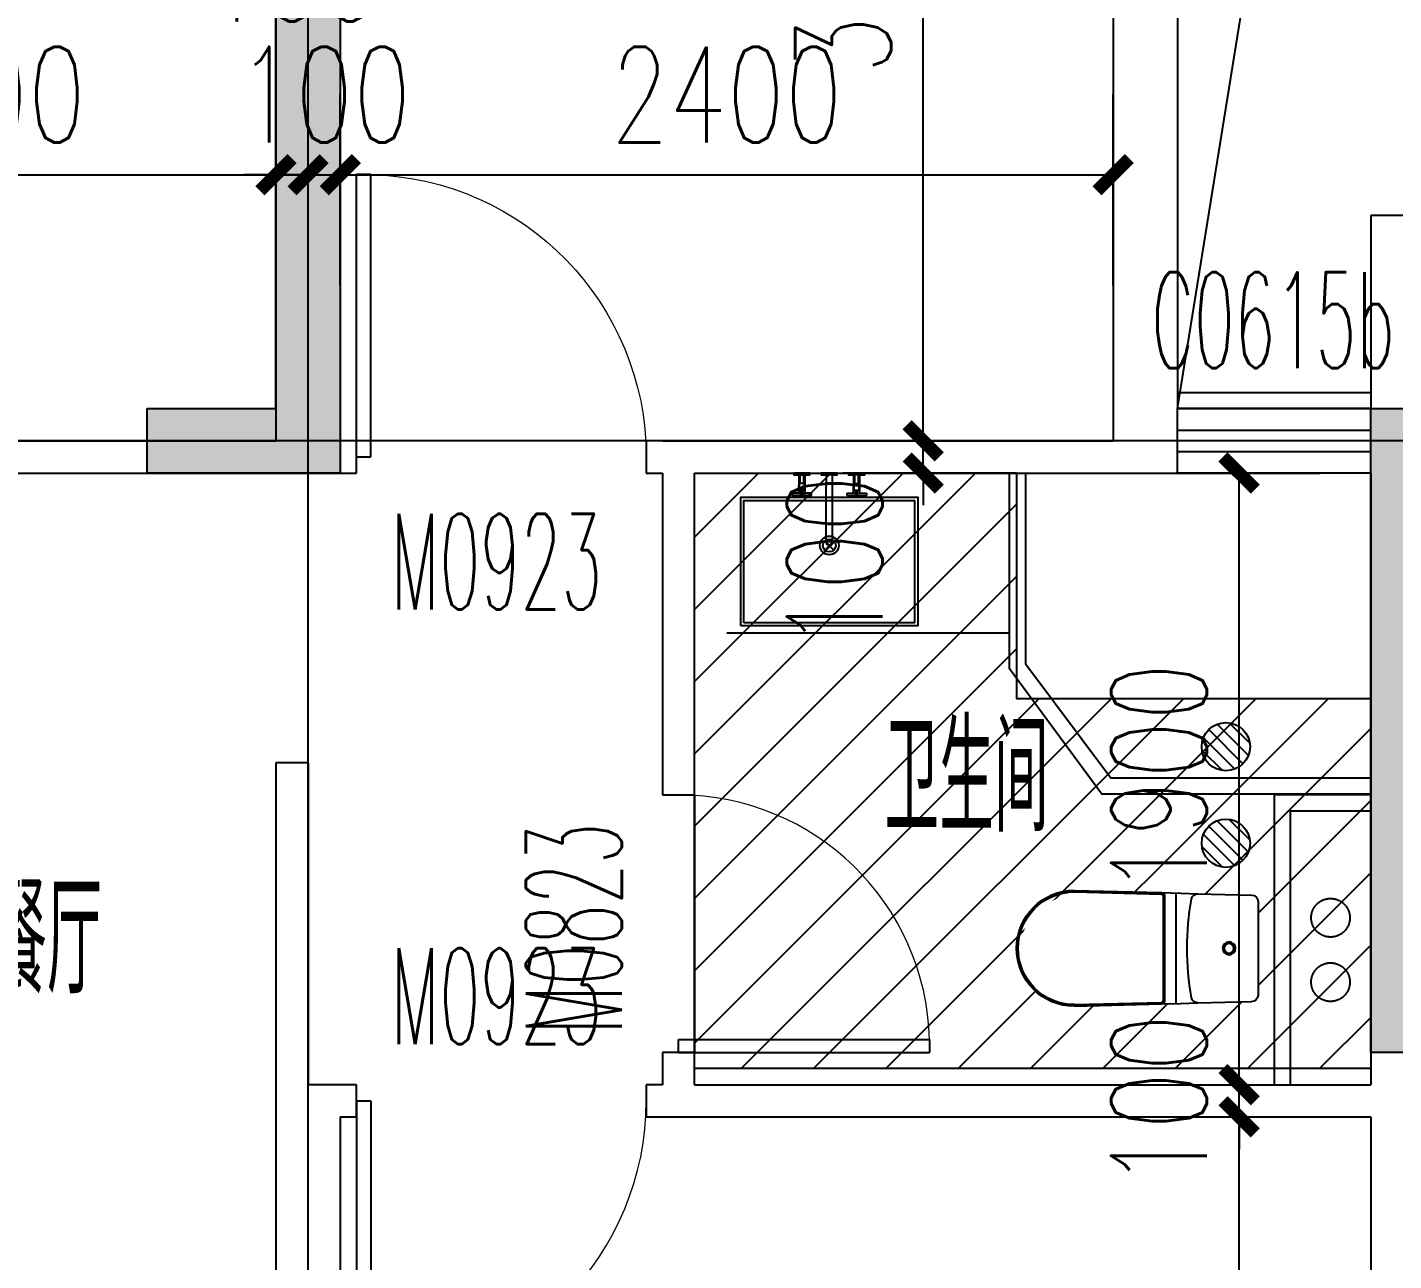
# Model space of a CAD drawing. Extents: x -59851 to 653804, y -249523 to 437614.
# Drawn here: x -21186 to -16943, y 12159 to 15990 of the extents above; entities that cross this region are included whole.
import ezdxf

# ---------------------------------------------------------------- set-up
doc = ezdxf.new("R2010")
doc.units = 0
doc.header["$LTSCALE"] = 1000
doc.header["$MEASUREMENT"] = 0
doc.linetypes.add('PS', pattern=[3200, 1500, -200, 1500])
doc.layers.add('A-area(算全面积)', color=21, linetype='Continuous', plot=False)
doc.layers.add('A-area(算半面积)', color=23, linetype='Continuous', plot=False)
for name, color, linetype in [('A-Lvtry（卫生间）', 5, 'Continuous'), ('A-洞口', 105, 'Continuous'), ('A-第三道尺寸线', 105, 'Continuous'), ('A-线脚看线', 9, 'Continuous'), ('A-降板区域', 251, 'Continuous'), ('DOTE', 16, 'Continuous'), ('NL', 5, 'Continuous'), ('PS', 6, 'PS'), ('PUB_HATCH', 8, 'Continuous'), ('PUB_TEXT', 7, 'Continuous'), ('WALL', 2, 'Continuous'), ('WINDOW', 4, 'Continuous'), ('WINDOW_TEXT', 7, 'Continuous'), ('剪力墙', 6, 'Continuous')]:
    doc.layers.add(name, color=color, linetype=linetype)
doc.styles.add('_TCH_DIM_T3', font='SIMPLEX.shx', dxfattribs={"width": 0.705882, "bigfont": 'GBCBIG.shx'})
doc.styles.add('_TCH_WINDOW', font='SIMPLEX.shx', dxfattribs={"width": 0.7, "height": 3.5, "bigfont": 'GBCBIG.shx'})
doc.styles.get("Standard").update_dxf_attribs({"font": 'gbenor.shx', "width": 0.7, "bigfont": 'gbcbig.shx'})
doc.dimstyles.new('_TCH_ARCH&&100', dxfattribs={"dimtxt": 297.5, "dimasz": 100, "dimexe": 250, "dimexo": 300, "dimgap": 100, "dimtad": 1, "dimdec": 0, "dimzin": 0, "dimdsep": 46, "dimtxsty": '_TCH_DIM_T3', "dimblk": 'ARCHTICK', "dimcen": 0.09, "dimclrt": 7, "dimazin": 2, "dimtfac": 1, "dimtdec": 0, "dimtix": 1, "dimtmove": 2, "dimatfit": 3, "dimfxl": 0, "dimtolj": 1, "dimtzin": 0, "dimarcsym": 0})

# ---------------------------------------------------------------- blocks, each defined once
blk = doc.blocks.new('jgjlq030328')
at = {"layer": 'PUB_HATCH'}
for points in [[(-267135, 13911.9), (-266735, 13911.9), (-266735, 16811.9), (-267285, 16811.9), (-267285, 17011.9), (-266535, 17011.9), (-266535, 13711.9), (-266735, 13711.9), (-267135, 13711.9)], [(-263335, 13911.9), (-263135, 13911.9), (-263135, 11911.9), (-263335, 11911.9), (-263335, 13711.9)]]:
    blk.add_hatch(color=256, dxfattribs=at).paths.add_polyline_path(points)
at = {"layer": '剪力墙'}
for points in [[(-267135, 13911.9), (-266735, 13911.9), (-266735, 16811.9), (-267285, 16811.9), (-267285, 17011.9), (-266535, 17011.9), (-266535, 13711.9), (-266735, 13711.9), (-267135, 13711.9)], [(-263335, 13911.9), (-263135, 13911.9), (-263135, 11911.9), (-263335, 11911.9), (-263335, 13711.9)]]:
    blk.add_lwpolyline(points, close=True, dxfattribs=at)
blk.add_lwpolyline([(-263335, 13711.9), (-263335, 13711.9)], dxfattribs=at)
blk = doc.blocks.new('zhouxianssceng0329')
at = {"layer": 'DOTE'}
for p, q in [((-20313.7, 132089.9), (-20313.7, 143398.2)), ((5501.3, 140298.2), (-44988.6, 140298.2))]:
    blk.add_line(p, q, dxfattribs=at)
blk = doc.blocks.new('ssxianjiao0329')
at = {"layer": 'A-线脚看线'}
blk.add_lwpolyline([(-17613.7, 140448.2), (-17013.7, 140448.2)], dxfattribs=at)
blk = doc.blocks.new('hhhhxintongqutong0329')
at = {"layer": 'A-area(算全面积)'}
blk.add_lwpolyline([(-17613.7, 20582.6), (-17613.7, 13682.6), (-16213.7, 13682.6), (-16213.5, 16982.6), (-15613.7, 16982.6), (-15613.7, 16782.6), (-5513.7, 16782.6), (-5513.7, 20582.6)], close=True, dxfattribs=at)
blk = doc.blocks.new('_LV13')
at = {"color": 0}
for p, q in [((-0.071, 0.495), (-0.495, 0.071)), ((0.183, 0.465), (-0.465, -0.183)), ((0.354, 0.354), (-0.354, -0.354)), ((0.465, 0.183), (-0.183, -0.465)), ((0.495, -0.071), (0.071, -0.495))]:
    blk.add_line(p, q, dxfattribs=at)
blk.add_circle((0, 0), 0.5)
blk = doc.blocks.new('jfdsjajkjkjkjkh')
at = {"layer": 'NL', "ltscale": 0.5, "extrusion": (0, 0, -1), "xscale": -150, "yscale": 150, "zscale": -150, "rotation": 270}
for p in [(17463.7, 142438.3), (17463.7, 142138.3)]:
    blk.add_blockref('_LV13', p, dxfattribs=at)
blk = doc.blocks.new('A$C2EEA3612')
at = {"linetype": 'Continuous'}
for p, q in [((-180, 570), (-172.9, 299.7)), ((-175, 570.2), (-168, 299.8)), ((175, 570.2), (168, 299.8)), ((180, 570), (172.9, 299.7)), ((-172.9, 299.7), (-171.1, 240)), ((172.9, 299.7), (171.1, 240)), ((-171.6, 255), (171.6, 255)), ((-163, 295), (163, 295)), ((-163, 290), (163, 290)), ((-171.1, 240), (-169.5, 186.6)), ((171.1, 240), (169.5, 186.6)), ((-169.5, 186.6), (-165.6, 19.4)), ((169.5, 186.6), (165.6, 19.4)), ((-145.6, 0), (145.6, 0))]:
    blk.add_line(p, q, dxfattribs=at)
for radius in [20, 15]:
    blk.add_circle((0, 90), radius, dxfattribs=at)
for centre, radius, start, end in [((0, 570), 180, 0, 180), ((0, 570), 175, 0, 180), ((-163, 300), 10, 181.7534, 270), ((-163, 300), 5, 181.7534, 270), ((163, 300), 5, 270, 358.2466), ((163, 300), 10, 270, 358.2466), ((0, -673.3), 893.4, 80.1443, 99.8557), ((-149.5, 187.2), 20, 99.8557, 181.7534), ((149.5, 187.2), 20, 358.2466, 80.1443), ((-145.6, 20), 20, 181.7534, 270), ((145.6, 20), 20, 270, 358.2466)]:
    blk.add_arc(centre, radius, start, end, dxfattribs=at)
blk = doc.blocks.new('g3wr')
at = {"color": 251}
blk.add_wipeout([(92376.5, 176270.3), (92376.5, 176416), (92376.5, 176561.6), (92382.1, 176575.5), (92395.9, 176581.5), (92459.4, 176583.5), (92576.3, 176580.9), (92666.2, 176588.6), (92736.4, 176588), (92946.5, 176596), (92946.5, 176591), (93056.8, 176558.2), (93056.8, 176558.2), (93126.5, 176416), (93075.6, 176297.8), (92946.5, 176236), (92831.5, 176244.5), (92676.2, 176243), (92576.3, 176251), (92395.9, 176250.4)], dxfattribs=at)
at = {"xscale": -1, "rotation": 270}
blk.add_blockref('A$C2EEA3612', (92376.5, 176416), dxfattribs=at)
blk = doc.blocks.new('A$C12CE3BE6')
at = {"ltscale": 10}
for p, q in [((180, 469), (200, 469)), ((184.5, 442), (184.5, 469)), ((195.5, 442), (195.5, 469)), ((285.2, 469), (265.2, 469)), ((370, 469), (350, 469)), ((354.5, 442), (354.5, 469)), ((365.5, 442), (365.5, 469)), ((180, 412), (180, 435)), ((182.5, 422), (182.5, 442)), ((197.5, 442), (182.5, 442)), ((197.5, 422), (197.5, 442)), ((200, 412), (200, 435)), ((265.2, 260), (265.2, 435)), ((285.2, 260), (285.2, 435)), ((350, 412), (350, 435)), ((352.5, 422), (352.5, 442)), ((352.5, 442), (367.5, 442)), ((367.5, 422), (367.5, 442)), ((370, 412), (370, 435)), ((220, 412), (160, 412)), ((160, 412), (160, 405)), ((220, 405), (160, 405)), ((197.5, 422), (182.5, 422)), ((187, 412), (187, 422)), ((193, 412), (193, 422)), ((220, 405), (220, 412)), ((330, 412), (390, 412)), ((330, 405), (330, 412)), ((330, 405), (390, 405)), ((352.5, 422), (367.5, 422)), ((357, 412), (357, 422)), ((363, 412), (363, 422)), ((390, 412), (390, 405))]:
    blk.add_line(p, q, dxfattribs=at)
for p, q in [((260.9, 235.9), (289.1, 264.1)), ((260.9, 264.1), (289.1, 235.9))]:
    blk.add_line(p, q)
for points in [[(200, 435), (200, 469), (215, 469), (215, 475), (165, 475), (165, 469), (180, 469), (180, 435)], [(285.2, 435), (285.2, 469), (299.8, 469), (299.8, 475), (250.2, 475), (250.2, 469), (265.2, 469), (265.2, 435)], [(370, 435), (370, 469), (385, 469), (385, 475), (335, 475), (335, 469), (350, 469), (350, 435)]]:
    blk.add_lwpolyline(points, dxfattribs=at)
for points in [[(0, 0), (0, 400), (550, 400), (550, 0)], [(10, 10), (10, 390), (540, 390), (540, 10)]]:
    blk.add_lwpolyline(points, close=True)
for centre in [(190, 408.5), (360, 408.5)]:
    blk.add_circle(centre, 3.5, dxfattribs=at)
for radius in [29.1, 20]:
    blk.add_circle((275, 250), radius)
blk.add_arc((275.2, 260), 10, 180, 0, dxfattribs=at)
blk = doc.blocks.new('_ArchTick')
at = {"color": 0, "linetype": 'ByBlock', "const_width": 0.4}
blk.add_lwpolyline([(-0.5, -0.5), (0.5, 0.5)], dxfattribs=at)
blk = doc.blocks.new('*D909')
at = {"layer": 'A-第三道尺寸线', "color": 0, "lineweight": -2, "transparency": 16777216}
for p, q in [((-20213.7, 15188.2), (-20213.7, 15782.5)), ((-17813.7, 15188.2), (-17813.7, 15782.5)), ((-20213.7, 15532.5), (-17813.7, 15532.5))]:
    blk.add_line(p, q, dxfattribs=at)
at = {"layer": 'Defpoints', "color": 0, "transparency": 16777216}
for p in [(-17813.7, 15532.5), (-20213.7, 14888.2), (-17813.7, 14888.2)]:
    blk.add_point(p, dxfattribs=at)
at = {"layer": 'A-第三道尺寸线', "color": 0, "lineweight": -2, "transparency": 16777216, "xscale": 100, "yscale": 100, "zscale": 100, "rotation": 180}
blk.add_blockref('_ArchTick', (-20213.7, 15532.5), dxfattribs=at)
at = {"layer": 'A-第三道尺寸线', "color": 0, "lineweight": -2, "transparency": 16777216, "xscale": 100, "yscale": 100, "zscale": 100}
blk.add_blockref('_ArchTick', (-17813.7, 15532.5), dxfattribs=at)
at = {"layer": 'A-第三道尺寸线', "color": 7, "transparency": 16777216, "insert": (-19013.7, 15781.2), "char_height": 297.5, "attachment_point": 5, "style": '_TCH_DIM_T3'}
blk.add_mtext('\\A1;2400', dxfattribs=at)
blk = doc.blocks.new('*D910')
at = {"layer": 'A-第三道尺寸线', "color": 0, "lineweight": -2, "transparency": 16777216}
for p, q in [((-20313.7, 15188.2), (-20313.7, 15782.5)), ((-20213.7, 15188.2), (-20213.7, 15782.5)), ((-20313.7, 15532.5), (-20413.7, 15532.5)), ((-20313.7, 15532.5), (-20213.7, 15532.5)), ((-20213.7, 15532.5), (-20113.7, 15532.5))]:
    blk.add_line(p, q, dxfattribs=at)
at = {"layer": 'Defpoints', "color": 0, "transparency": 16777216}
for p in [(-20213.7, 15532.5), (-20313.7, 14888.2), (-20213.7, 14888.2)]:
    blk.add_point(p, dxfattribs=at)
at = {"layer": 'A-第三道尺寸线', "color": 0, "lineweight": -2, "transparency": 16777216, "xscale": 100, "yscale": 100, "zscale": 100}
blk.add_blockref('_ArchTick', (-20313.7, 15532.5), dxfattribs=at)
at = {"layer": 'A-第三道尺寸线', "color": 0, "lineweight": -2, "transparency": 16777216, "xscale": 100, "yscale": 100, "zscale": 100, "rotation": 180}
blk.add_blockref('_ArchTick', (-20213.7, 15532.5), dxfattribs=at)
at = {"layer": 'A-第三道尺寸线', "color": 7, "transparency": 16777216, "insert": (-20263.7, 15781.2), "char_height": 297.5, "attachment_point": 5, "style": '_TCH_DIM_T3'}
blk.add_mtext('\\A1;100', dxfattribs=at)
blk = doc.blocks.new('*D911')
at = {"layer": 'A-第三道尺寸线', "color": 0, "lineweight": -2, "transparency": 16777216}
for p, q in [((-20413.7, 15188.2), (-20413.7, 15782.5)), ((-20313.7, 15188.2), (-20313.7, 15782.5)), ((-20413.7, 15532.5), (-20513.7, 15532.5)), ((-20413.7, 15532.5), (-20313.7, 15532.5)), ((-20313.7, 15532.5), (-20213.7, 15532.5))]:
    blk.add_line(p, q, dxfattribs=at)
at = {"layer": 'Defpoints', "color": 0, "transparency": 16777216}
for p in [(-20313.7, 15532.5), (-20413.7, 14888.2), (-20313.7, 14888.2)]:
    blk.add_point(p, dxfattribs=at)
at = {"layer": 'A-第三道尺寸线', "color": 0, "lineweight": -2, "transparency": 16777216, "xscale": 100, "yscale": 100, "zscale": 100}
blk.add_blockref('_ArchTick', (-20413.7, 15532.5), dxfattribs=at)
at = {"layer": 'A-第三道尺寸线', "color": 0, "lineweight": -2, "transparency": 16777216, "xscale": 100, "yscale": 100, "zscale": 100, "rotation": 180}
blk.add_blockref('_ArchTick', (-20313.7, 15532.5), dxfattribs=at)
at = {"layer": 'A-第三道尺寸线', "color": 7, "transparency": 16777216, "insert": (-20363.7, 16157.5), "char_height": 297.5, "attachment_point": 5, "style": '_TCH_DIM_T3'}
blk.add_mtext('\\A1;100', dxfattribs=at)
blk = doc.blocks.new('*D912')
at = {"layer": 'A-第三道尺寸线', "color": 0, "lineweight": -2, "transparency": 16777216}
for p, q in [((-22313.7, 15188.2), (-22313.7, 15782.5)), ((-20413.7, 15188.2), (-20413.7, 15782.5)), ((-22313.7, 15532.5), (-20413.7, 15532.5))]:
    blk.add_line(p, q, dxfattribs=at)
at = {"layer": 'Defpoints', "color": 0, "transparency": 16777216}
for p in [(-20413.7, 15532.5), (-22313.7, 14888.2), (-20413.7, 14888.2)]:
    blk.add_point(p, dxfattribs=at)
at = {"layer": 'A-第三道尺寸线', "color": 0, "lineweight": -2, "transparency": 16777216, "xscale": 100, "yscale": 100, "zscale": 100, "rotation": 180}
blk.add_blockref('_ArchTick', (-22313.7, 15532.5), dxfattribs=at)
at = {"layer": 'A-第三道尺寸线', "color": 0, "lineweight": -2, "transparency": 16777216, "xscale": 100, "yscale": 100, "zscale": 100}
blk.add_blockref('_ArchTick', (-20413.7, 15532.5), dxfattribs=at)
at = {"layer": 'A-第三道尺寸线', "color": 7, "transparency": 16777216, "insert": (-21363.7, 15781.2), "char_height": 297.5, "attachment_point": 5, "style": '_TCH_DIM_T3'}
blk.add_mtext('\\A1;1900', dxfattribs=at)
blk = doc.blocks.new('*D913')
at = {"layer": 'A-第三道尺寸线', "color": 0, "lineweight": -2, "transparency": 16777216}
for p, q in [((-18113.7, 17705.7), (-18653.5, 17705.7)), ((-18403.5, 14705.7), (-18403.5, 17705.7)), ((-18113.7, 14705.7), (-18653.5, 14705.7))]:
    blk.add_line(p, q, dxfattribs=at)
at = {"layer": 'Defpoints', "color": 0, "transparency": 16777216}
for p in [(-18403.5, 17705.7), (-17813.7, 17705.7), (-17813.7, 14705.7)]:
    blk.add_point(p, dxfattribs=at)
at = {"layer": 'A-第三道尺寸线', "color": 0, "lineweight": -2, "transparency": 16777216, "xscale": 100, "yscale": 100, "zscale": 100}
for p, rotation in [((-18403.5, 17705.7), 90), ((-18403.5, 14705.7), 270)]:
    blk.add_blockref('_ArchTick', p, dxfattribs=dict(at, rotation=rotation))
at = {"layer": 'A-第三道尺寸线', "color": 7, "transparency": 16777216, "insert": (-18652.3, 16205.7), "char_height": 297.5, "attachment_point": 5, "rotation": 90, "style": '_TCH_DIM_T3'}
blk.add_mtext('\\A1;3000', dxfattribs=at)
blk = doc.blocks.new('*D914')
at = {"layer": 'A-第三道尺寸线', "color": 0, "lineweight": -2, "transparency": 16777216}
for p, q in [((-18403.5, 14705.7), (-18403.5, 14805.7)), ((-18113.7, 14705.7), (-18653.5, 14705.7)), ((-18403.5, 14605.7), (-18403.5, 14705.7)), ((-18113.7, 14605.7), (-18653.5, 14605.7)), ((-18403.5, 14605.7), (-18403.5, 14505.7))]:
    blk.add_line(p, q, dxfattribs=at)
at = {"layer": 'Defpoints', "color": 0, "transparency": 16777216}
for p in [(-18403.5, 14705.7), (-17813.7, 14705.7), (-17813.7, 14605.7)]:
    blk.add_point(p, dxfattribs=at)
at = {"layer": 'A-第三道尺寸线', "color": 0, "lineweight": -2, "transparency": 16777216, "xscale": 100, "yscale": 100, "zscale": 100}
for p, rotation in [((-18403.5, 14705.7), 270), ((-18403.5, 14605.7), 90)]:
    blk.add_blockref('_ArchTick', p, dxfattribs=dict(at, rotation=rotation))
at = {"layer": 'A-第三道尺寸线', "color": 7, "transparency": 16777216, "insert": (-18678.5, 14330.7), "char_height": 297.5, "attachment_point": 5, "rotation": 90, "style": '_TCH_DIM_T3'}
blk.add_mtext('\\A1;100', dxfattribs=at)
blk = doc.blocks.new('*D915')
at = {"layer": 'A-第三道尺寸线', "color": 0, "lineweight": -2, "transparency": 16777216}
for p, q in [((-17713.7, 14605.7), (-17172.5, 14605.7)), ((-17422.5, 12705.7), (-17422.5, 14605.7)), ((-17713.7, 12705.7), (-17172.5, 12705.7))]:
    blk.add_line(p, q, dxfattribs=at)
at = {"layer": 'Defpoints', "color": 0, "transparency": 16777216}
for p in [(-18013.7, 14605.7), (-17422.5, 14605.7), (-18013.7, 12705.7)]:
    blk.add_point(p, dxfattribs=at)
at = {"layer": 'A-第三道尺寸线', "color": 0, "lineweight": -2, "transparency": 16777216, "xscale": 100, "yscale": 100, "zscale": 100}
for p, rotation in [((-17422.5, 14605.7), 90), ((-17422.5, 12705.7), 270)]:
    blk.add_blockref('_ArchTick', p, dxfattribs=dict(at, rotation=rotation))
at = {"layer": 'A-第三道尺寸线', "color": 7, "transparency": 16777216, "insert": (-17671.2, 13655.7), "char_height": 297.5, "attachment_point": 5, "rotation": 90, "style": '_TCH_DIM_T3'}
blk.add_mtext('\\A1;1900', dxfattribs=at)
blk = doc.blocks.new('*D916')
at = {"layer": 'A-第三道尺寸线', "color": 0, "lineweight": -2, "transparency": 16777216}
for p, q in [((-17422.5, 12705.7), (-17422.5, 12805.7)), ((-17713.7, 12705.7), (-17172.5, 12705.7)), ((-17422.5, 12605.7), (-17422.5, 12705.7)), ((-17713.7, 12605.7), (-17172.5, 12605.7)), ((-17422.5, 12605.7), (-17422.5, 12505.7))]:
    blk.add_line(p, q, dxfattribs=at)
at = {"layer": 'Defpoints', "color": 0, "transparency": 16777216}
for p in [(-18013.7, 12705.7), (-17422.5, 12705.7), (-18013.7, 12605.7)]:
    blk.add_point(p, dxfattribs=at)
at = {"layer": 'A-第三道尺寸线', "color": 0, "lineweight": -2, "transparency": 16777216, "xscale": 100, "yscale": 100, "zscale": 100}
for p, rotation in [((-17422.5, 12705.7), 270), ((-17422.5, 12605.7), 90)]:
    blk.add_blockref('_ArchTick', p, dxfattribs=dict(at, rotation=rotation))
at = {"layer": 'A-第三道尺寸线', "color": 7, "transparency": 16777216, "insert": (-17671.3, 12655.7), "char_height": 297.5, "attachment_point": 5, "rotation": 90, "style": '_TCH_DIM_T3'}
blk.add_mtext('\\A1;100', dxfattribs=at)
blk = doc.blocks.new('*D917')
at = {"layer": 'A-第三道尺寸线', "color": 0, "lineweight": -2, "transparency": 16777216}
for p, q in [((-17713.7, 12605.7), (-17172.5, 12605.7)), ((-17422.5, 9105.7), (-17422.5, 12605.7)), ((-17713.7, 9105.7), (-17172.5, 9105.7))]:
    blk.add_line(p, q, dxfattribs=at)
at = {"layer": 'Defpoints', "color": 0, "transparency": 16777216}
for p in [(-18013.7, 12605.7), (-17422.5, 12605.7), (-18013.7, 9105.7)]:
    blk.add_point(p, dxfattribs=at)
at = {"layer": 'A-第三道尺寸线', "color": 0, "lineweight": -2, "transparency": 16777216, "xscale": 100, "yscale": 100, "zscale": 100}
for p, rotation in [((-17422.5, 12605.7), 90), ((-17422.5, 9105.7), 270)]:
    blk.add_blockref('_ArchTick', p, dxfattribs=dict(at, rotation=rotation))
at = {"layer": 'A-第三道尺寸线', "color": 7, "transparency": 16777216, "insert": (-17671.3, 10855.7), "char_height": 297.5, "attachment_point": 5, "rotation": 90, "style": '_TCH_DIM_T3'}
blk.add_mtext('\\A1;3500', dxfattribs=at)
blk = doc.blocks.new('*D1705')
at = {"layer": 'A-第三道尺寸线', "color": 0, "lineweight": -2, "transparency": 16777216}
for p, q in [((-16781.5, 17705.7), (-16262.9, 17705.7)), ((-16512.9, 15405.7), (-16512.9, 17705.7)), ((-16781.5, 15405.7), (-16262.9, 15405.7))]:
    blk.add_line(p, q, dxfattribs=at)
at = {"layer": 'Defpoints', "color": 0, "transparency": 16777216}
for p in [(-17081.5, 17705.7), (-16512.9, 17705.7), (-17081.5, 15405.7)]:
    blk.add_point(p, dxfattribs=at)
at = {"layer": 'A-第三道尺寸线', "color": 0, "lineweight": -2, "transparency": 16777216, "xscale": 100, "yscale": 100, "zscale": 100}
for p, rotation in [((-16512.9, 17705.7), 90), ((-16512.9, 15405.7), 270)]:
    blk.add_blockref('_ArchTick', p, dxfattribs=dict(at, rotation=rotation))
at = {"layer": 'A-第三道尺寸线', "color": 7, "transparency": 16777216, "insert": (-16761.7, 16555.7), "char_height": 297.5, "attachment_point": 5, "rotation": 90, "style": '_TCH_DIM_T3'}
blk.add_mtext('\\A1;2300', dxfattribs=at)
blk = doc.blocks.new('$DorLib2D$00000001')
for p, q in [((0.45, 0.975), (0.5, 0.975)), ((0.45, 0), (0.45, 0.975)), ((0.5, 0), (0.5, 0.975)), ((0.5, 0), (0.45, 0))]:
    blk.add_line(p, q)
at = {"lineweight": 13}
blk.add_arc((0.475, 0), 0.975, 91.4693, 180, dxfattribs=at)
blk = doc.blocks.new('$TCHSYS$WIN2D')
for p, q in [((-0.5, 0.5), (0.5, 0.5)), ((-0.5, 0.5), (-0.5, -0.5)), ((0.5, 0.5), (0.5, -0.5)), ((0.5, 0.1667), (-0.5, 0.1667)), ((0.5, -0.1667), (-0.5, -0.1667)), ((-0.5, -0.5), (0.5, -0.5))]:
    blk.add_line(p, q)

msp = doc.modelspace()

# ---------------------------------------------------------------- hatches: boundary and pattern name
at = {"layer": 'A-降板区域'}
h = msp.add_hatch(dxfattribs=at)
h.set_pattern_fill('ANSI31', color=256, scale=100)
h.set_pattern_definition([(45, (1599.37, -3495.35), (-112.2532, 112.2532), [])])
h.paths.add_polyline_path([(-19113.7, 14605.7), (-18113.7, 14605.7), (-18113.7, 13905.7), (-17013.7, 13905.7), (-17013.7, 12755.7), (-19113.7, 12755.7)])

# ---------------------------------------------------------------- linework, layer by layer
at = {"layer": 'A-Lvtry（卫生间）', "ltscale": 3}
msp.add_line((-18135.2, 14108), (-19013.8, 14108), dxfattribs=at)
for points in [[(-17013.7, 13608), (-17849.3, 13608), (-18135.2, 13997.7), (-18135.2, 14605.7)], [(-17013.7, 13658), (-17820.6, 13658), (-18085.2, 14011.3), (-18085.2, 14605.7)]]:
    msp.add_lwpolyline(points, dxfattribs=at)
at = {"layer": 'A-洞口'}
msp.add_lwpolyline([(-17613.7, 14805.7), (-16663.3, 20701.7), (-5563.7, 21655.7)], dxfattribs=at)
at = {"layer": 'A-降板区域'}
msp.add_lwpolyline([(-19113.7, 14605.7), (-18113.7, 14605.7), (-18113.7, 13905.7), (-18113.7, 13905.7), (-17013.7, 13905.7), (-17013.7, 12755.7), (-19113.7, 12755.7)], close=True, dxfattribs=at)
at = {"layer": 'PS', "ltscale": 0.5}
for centre in [(-17138.7, 13224.2), (-17138.7, 13024.2)]:
    msp.add_circle(centre, 60, dxfattribs=at)
at = {"layer": 'WALL'}
for p, q in [((-17613.7, 17905.7), (-17613.7, 14805.7)), ((-20413.7, 17705.7), (-20413.7, 14705.7)), ((-20213.7, 17705.7), (-20213.7, 14705.7)), ((-17813.7, 17705.7), (-17813.7, 14705.7)), ((-17013.7, 15405.7), (-17013.7, 14805.7)), ((-16813.7, 15405.7), (-17013.7, 15405.7)), ((-17613.7, 14605.7), (-17613.7, 14805.7)), ((-17013.7, 14605.7), (-17013.7, 14805.7)), ((-22313.7, 14705.7), (-20413.7, 14705.7)), ((-20163.7, 14705.7), (-20213.7, 14705.7)), ((-20163.7, 14605.7), (-20163.7, 14705.7)), ((-19213.7, 14705.7), (-19263.7, 14705.7)), ((-19263.7, 14705.7), (-19263.7, 14605.7)), ((-19213.7, 14705.7), (-17813.7, 14705.7)), ((-22413.7, 14605.7), (-20313.7, 14605.7)), ((-20313.7, 14605.7), (-20163.7, 14605.7)), ((-19263.7, 14605.7), (-19213.7, 14605.7)), ((-19213.7, 14605.7), (-19213.7, 13605.7)), ((-19113.7, 13605.7), (-19113.7, 14605.7)), ((-19113.7, 14605.7), (-17713.7, 14605.7)), ((-17713.7, 14605.7), (-17613.7, 14605.7)), ((-17013.7, 14605.7), (-17013.7, 12705.7)), ((-20413.7, 13705.7), (-20413.7, 12705.7)), ((-20313.7, 13705.7), (-20413.7, 13705.7)), ((-20313.7, 13705.7), (-20313.7, 12705.7)), ((-19213.7, 13605.7), (-19113.7, 13605.7)), ((-19113.7, 12805.7), (-19213.7, 12805.7)), ((-19213.7, 12805.7), (-19213.7, 12705.7)), ((-19113.7, 12705.7), (-19113.7, 12805.7)), ((-20413.7, 12705.7), (-20413.7, 9105.7)), ((-20163.7, 12705.7), (-20313.7, 12705.7)), ((-20163.7, 12605.7), (-20163.7, 12705.7)), ((-19213.7, 12705.7), (-19263.7, 12705.7)), ((-19263.7, 12705.7), (-19263.7, 12605.7)), ((-19113.7, 12705.7), (-17013.7, 12705.7)), ((-20213.7, 12605.7), (-20163.7, 12605.7)), ((-20213.7, 12605.7), (-20213.7, 9105.7)), ((-19263.7, 12605.7), (-19213.7, 12605.7)), ((-19213.7, 12605.7), (-17013.7, 12605.7)), ((-17013.7, 12605.7), (-17013.7, 9105.7))]:
    msp.add_line(p, q, dxfattribs=at)
for points in [[(-17013.7, 13605.7), (-17313.7, 13605.7), (-17313.7, 12705.7)], [(-17013.7, 13555.7), (-17263.7, 13555.7), (-17263.7, 12705.7)]]:
    msp.add_lwpolyline(points, dxfattribs=at)
at = {"layer": 'WINDOW'}
msp.add_line((-19113.7, 13605.7), (-19113.7, 12805.7), dxfattribs=at)

# ---------------------------------------------------------------- block references
for name, p in [('zhouxianssceng0329', (0, -125592.5)), ('ssxianjiao0329', (0, -125592.5)), ('hhhhxintongqutong0329', (0, 1123.1))]:
    msp.add_blockref(name, p)
at = {"layer": 'A-area(算半面积)'}
msp.add_blockref('jfdsjajkjkjkjkh', (0, -128682.6), dxfattribs=at)
at = {"layer": 'A-Lvtry（卫生间）', "ltscale": 3}
msp.add_blockref('A$C12CE3BE6', (-18970.2, 14130.7), dxfattribs=at)
at = {"layer": 'WINDOW'}
ref = msp.add_blockref('$DorLib2D$00000001', (-19713.7, 14655.7), dxfattribs=dict(at, xscale=-900, yscale=900, zscale=-900))
ref.add_attrib('A', 'M0923', (-20056.7, 14182), dxfattribs={"layer": 'WINDOW_TEXT', "height": 297.5, "style": '_TCH_WINDOW', "width": 0.494118})
ref = msp.add_blockref('$TCHSYS$WIN2D', (-17313.7, 14705.7), dxfattribs=dict(at, xscale=-600, yscale=-200, zscale=-600))
ref.add_attrib('A', 'C0615b', (-17695.2, 14932), dxfattribs={"layer": 'WINDOW_TEXT', "height": 297.5, "style": '_TCH_WINDOW', "width": 0.494118})
ref = msp.add_blockref('$DorLib2D$00000001', (-19163.7, 13205.7), dxfattribs=dict(at, xscale=800, yscale=800, zscale=800, rotation=270))
ref.add_attrib('A', 'M0823', (-19340, 12862.7), dxfattribs={"layer": 'WINDOW_TEXT', "height": 297.5, "rotation": 90, "style": '_TCH_WINDOW', "width": 0.494118})
ref = msp.add_blockref('$DorLib2D$00000001', (-19713.7, 12655.7), dxfattribs=dict(at, xscale=-900, yscale=-900, zscale=-900))
ref.add_attrib('A', 'M0923', (-20056.7, 12832), dxfattribs={"layer": 'WINDOW_TEXT', "height": 297.5, "style": '_TCH_WINDOW', "width": 0.494118})
at = {"layer": '剪力墙'}
msp.add_blockref('jgjlq030328', (246321.3, 893.8, 0), dxfattribs=at)

# ---------------------------------------------------------------- texts
at = {"layer": 'PUB_TEXT', "width": 0.7}
for s, p in [('卫生间', (-18524.2, 13491.5)), ('餐厅', (-21294.8, 12988.3))]:
    msp.add_text(s, height=337.59, dxfattribs=at).set_placement(p)

# ---------------------------------------------------------------- dimensions: what is measured, and where the dimension line sits
at = {"layer": 'A-第三道尺寸线'}
for p1, p2, distance, picture, middle in [((-17813.7, 14705.7), (-17813.7, 17705.7), 589.8, '*D913', (-18652.3, 16205.7)), ((-17081.5, 15405.7), (-17081.5, 17705.7), -568.5, '*D1705', (-16761.7, 16555.7)), ((-22313.7, 14888.2), (-20413.7, 14888.2), 644.3, '*D912', (-21363.7, 15781.2)), ((-20313.7, 14888.2), (-20213.7, 14888.2), 644.3, '*D910', (-20263.7, 15781.2)), ((-20213.7, 14888.2), (-17813.7, 14888.2), 644.3, '*D909', (-19013.7, 15781.2)), ((-18013.7, 9105.7), (-18013.7, 12605.7), -591.2, '*D917', (-17671.3, 10855.7))]:
    dim = msp.add_aligned_dim(p1=p1, p2=p2, distance=distance, dimstyle='_TCH_ARCH&&100', dxfattribs=at)
    dim.commit()
    dim.dimension.update_dxf_attribs({"geometry": picture, "text_midpoint": middle})
for base, p1, p2, angle, picture, middle in [((-20313.7, 15532.5), (-20413.7, 14888.2), (-20313.7, 14888.2), 0, '*D911', (-20363.7, 16157.5)), ((-18403.5, 14705.7), (-17813.7, 14605.7), (-17813.7, 14705.7), 90, '*D914', (-18678.5, 14330.7))]:
    dim = msp.add_linear_dim(base=base, p1=p1, p2=p2, angle=angle, dimstyle='_TCH_ARCH&&100', dxfattribs=at)
    dim.commit()
    dim.dimension.update_dxf_attribs({"geometry": picture, "text_midpoint": middle, "dimtype": 161})

# ---------------------------------------------------------------- next in the draw order: block references
at = {"layer": 'A-Lvtry（卫生间）', "ltscale": 3, "rotation": 180}
msp.add_blockref('g3wr', (75012.7, 189545.3), dxfattribs=at)

# ---------------------------------------------------------------- next in the draw order: dimensions: what is measured, and where the dimension line sits
at = {"layer": 'A-第三道尺寸线'}
for p1, p2, picture, middle in [((-18013.7, 12705.7), (-18013.7, 14605.7), '*D915', (-17671.2, 13655.7)), ((-18013.7, 12605.7), (-18013.7, 12705.7), '*D916', (-17671.3, 12655.7))]:
    dim = msp.add_aligned_dim(p1=p1, p2=p2, distance=-591.2, dimstyle='_TCH_ARCH&&100', dxfattribs=at)
    dim.commit()
    dim.dimension.update_dxf_attribs({"geometry": picture, "text_midpoint": middle})

doc.saveas('drawing.dxf')
